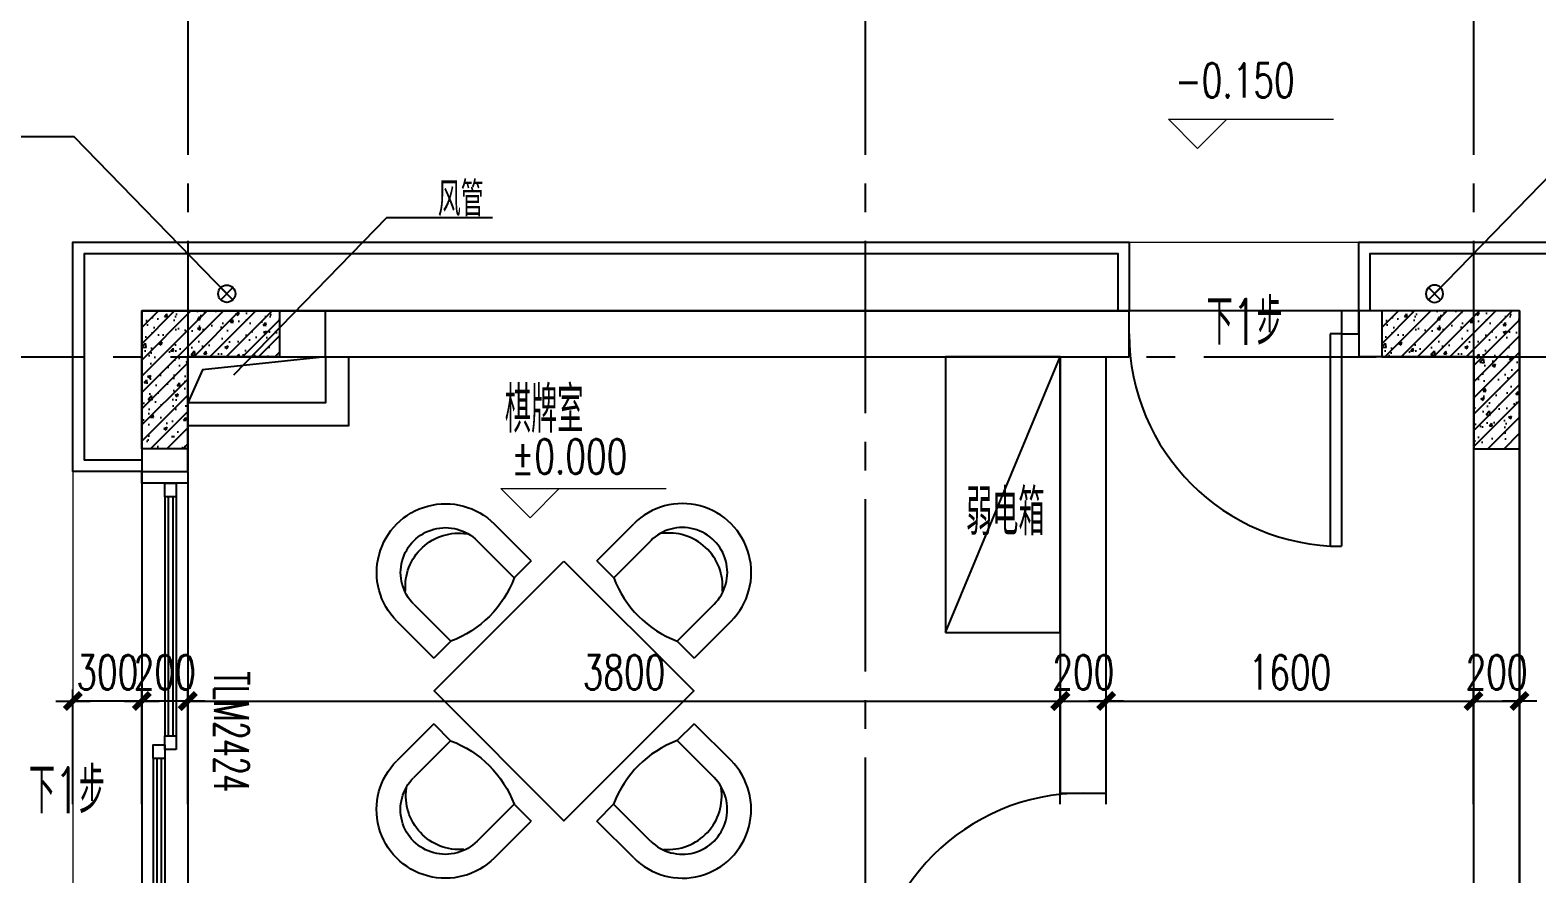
# Model space of a CAD drawing. Extents: x -395226 to -176901, y -140672 to 68263.
# Drawn here: x -328906 to -322344, y 53268 to 56943 of the extents above; entities that cross this region are included whole.
import ezdxf
from ezdxf.enums import TextEntityAlignment as Align

# ---------------------------------------------------------------- set-up
doc = ezdxf.new("R2010")
doc.units = 0
doc.header["$LTSCALE"] = 1000
doc.header["$MEASUREMENT"] = 0
doc.linetypes.add('ACAD_ISO08W100', pattern=[36, 24, -3, 6, -3])
doc.linetypes.add('Plans$0$CENTER2', pattern=[1.125, 0.75, -0.125, 0.125, -0.125])
doc.layers.get('0').update_dxf_attribs({"linetype": 'CONTINUOUS'})
doc.layers.get('Defpoints').update_dxf_attribs({"linetype": 'CONTINUOUS'})
for name, color, linetype in [('A-COLUMN', 1, 'CONTINUOUS'), ('A-COLUMN-hatch', 252, 'CONTINUOUS'), ('A-DIM', 201, 'CONTINUOUS'), ('A-DOTE', 8, 'ACAD_ISO08W100'), ('A-FIN-GRAN', 34, 'CONTINUOUS'), ('A-FUR', 251, 'CONTINUOUS'), ('A-LINE', 8, 'CONTINUOUS'), ('A-NOTE', 150, 'CONTINUOUS'), ('A-RAIN', 6, 'CONTINUOUS'), ('A-TEXT-CN', 31, 'CONTINUOUS'), ('A-WALL', 2, 'CONTINUOUS'), ('A-WINDOW', 4, 'CONTINUOUS'), ('A-WINDOW-TEXT', 93, 'CONTINUOUS'), ('Plans$0$Grid', 9, 'Plans$0$CENTER2')]:
    doc.layers.add(name, color=color, linetype=linetype)
doc.layers.add('A-LEVEL', color=135, linetype='CONTINUOUS', lineweight=0)
doc.layers.add('A-STAIR', color=30, linetype='CONTINUOUS', lineweight=0)
doc.styles.add('_HZTXT', font='tjromans.shx', dxfattribs={"width": 0.7, "bigfont": 'tjhztxt.shx'})
doc.styles.add('DIM_FONT', font='SIMPLEX', dxfattribs={"width": 0.7, "bigfont": 'GBCBIG'})
doc.styles.add('PRC-S', font='tjromans.shx', dxfattribs={"width": 0.7, "bigfont": 'tjhztxt.shx'})
doc.styles.add('TJHZTXT', font='tjromans.shx', dxfattribs={"width": 0.8, "bigfont": 'tjhztxt.shx'})
doc.styles.add('zjz', font='tjromans.shx', dxfattribs={"width": 0.7, "height": 500, "bigfont": 'tjhztxt.shx'})
doc.linetypes.add('Plans$0$BATTING', pattern='A,0.0001,-0.1,[134,ltypeshp.shx,S=0.1,R=0,X=-0.1,Y=0],-0.2,[134,ltypeshp.shx,S=0.1,R=180,X=0.1,Y=0],-0.1', length=0.4001)
doc.dimstyles.new('DIM100', dxfattribs={"dimscale": 100, "dimtxt": 3, "dimasz": 0.01, "dimexe": 1, "dimexo": 1, "dimgap": 1, "dimtad": 1, "dimdec": 0, "dimzin": 0, "dimdsep": 46, "dimtxsty": 'DIM_FONT', "dimblk1": '_DIMX', "dimblk2": '_DIMX', "dimsah": 1, "dimcen": 0.01, "dimclrd": 256, "dimclre": 256, "dimclrt": 7, "dimadec": 0, "dimazin": 0, "dimtfac": 1, "dimtdec": 0, "dimtix": 1, "dimtmove": 2, "dimatfit": 3, "dimldrblk": '_DIMX', "dimfxl": 0, "dimtolj": 1, "dimtzin": 5, "dimarcsym": 0})

# ---------------------------------------------------------------- blocks, each defined once
blk = doc.blocks.new('Grid')
at = {"layer": 'Plans$0$Grid', "color": 8}
for p, q in [((-22498.22963262349, 23319.99999610754), (-22498.22963262349, -15380.00000389246)), ((-19548.22963262349, 23319.99999610754), (-19548.22963262349, -15380.00000389246)), ((-16898.22963262349, 23319.99999610754), (-16898.22963262349, -15380.00000389246)), ((-28198.22963262349, 19439.99999610754), (8601.770367376506, 19439.99999610754))]:
    blk.add_line(p, q, dxfattribs=at)
blk = doc.blocks.new('_DIMX')
blk.add_line((-150, 0), (150, 0))
at = {"const_width": 50}
blk.add_lwpolyline([(-70, -70), (70, 70)], dxfattribs=at)
blk = doc.blocks.new('*D287')
at = {"layer": 'A-DIM', "lineweight": -2}
for p, q in [((-328219.5293783547, 53572.24760619085), (-328219.5293783547, 54070.86098758582)), ((-324419.5293746011, 53572.24760619999), (-324419.5293746011, 54070.86098758582)), ((-328219.0293783547, 54020.86098758582), (-324420.0293746011, 54020.86098758582))]:
    blk.add_line(p, q, dxfattribs=at)
at = {"layer": 'Defpoints', "color": 0}
for p in [(-324419.5293746011, 54020.86098758582), (-328219.5293783547, 53522.24760619085), (-324419.5293746011, 53522.24760619999)]:
    blk.add_point(p, dxfattribs=at)
at = {"layer": 'A-DIM', "lineweight": -2, "xscale": 0.5, "yscale": 0.5, "zscale": 0.5, "rotation": 180}
blk.add_blockref('_DIMX', (-328219.5293783547, 54020.86098758582), dxfattribs=at)
at = {"layer": 'A-DIM', "lineweight": -2, "xscale": 0.5, "yscale": 0.5, "zscale": 0.5}
blk.add_blockref('_DIMX', (-324419.5293746011, 54020.86098758582), dxfattribs=at)
at = {"layer": 'A-DIM', "insert": (-326319.5293764779, 54145.86098758582), "char_height": 150, "attachment_point": 5, "style": 'DIM_FONT'}
blk.add_mtext('\\A1;3800', dxfattribs=at)
blk = doc.blocks.new('*D288')
at = {"layer": 'A-DIM', "lineweight": -2}
for p, q in [((-324419.5293746011, 53572.24760619999), (-324419.5293746011, 54070.86098758582)), ((-324219.529376921, 53572.24760620001), (-324219.529376921, 54070.86098758582)), ((-324420.0293746011, 54020.86098758582), (-324420.5293746011, 54020.86098758582)), ((-324419.5293746011, 54020.86098758582), (-324219.529376921, 54020.86098758582)), ((-324219.029376921, 54020.86098758582), (-324218.529376921, 54020.86098758582))]:
    blk.add_line(p, q, dxfattribs=at)
at = {"layer": 'Defpoints', "color": 0}
for p in [(-324219.529376921, 54020.86098758582), (-324419.5293746011, 53522.24760619999), (-324219.529376921, 53522.24760620001)]:
    blk.add_point(p, dxfattribs=at)
at = {"layer": 'A-DIM', "lineweight": -2, "xscale": 0.5, "yscale": 0.5, "zscale": 0.5}
blk.add_blockref('_DIMX', (-324419.5293746011, 54020.86098758582), dxfattribs=at)
at = {"layer": 'A-DIM', "lineweight": -2, "xscale": 0.5, "yscale": 0.5, "zscale": 0.5, "rotation": 180}
blk.add_blockref('_DIMX', (-324219.529376921, 54020.86098758582), dxfattribs=at)
at = {"layer": 'A-DIM', "insert": (-324319.529375761, 54145.86098758582), "char_height": 150, "attachment_point": 5, "style": 'DIM_FONT'}
blk.add_mtext('\\A1;200', dxfattribs=at)
blk = doc.blocks.new('*D289')
at = {"layer": 'A-DIM', "lineweight": -2}
for p, q in [((-324219.529376921, 53572.24760620001), (-324219.529376921, 54070.86098758582)), ((-322619.5293767868, 53572.24760548476), (-322619.5293767868, 54070.86098758582)), ((-324219.029376921, 54020.86098758582), (-322620.0293767868, 54020.86098758582))]:
    blk.add_line(p, q, dxfattribs=at)
at = {"layer": 'Defpoints', "color": 0}
for p in [(-322619.5293767868, 54020.86098758582), (-324219.529376921, 53522.24760620001), (-322619.5293767868, 53522.24760548476)]:
    blk.add_point(p, dxfattribs=at)
at = {"layer": 'A-DIM', "lineweight": -2, "xscale": 0.5, "yscale": 0.5, "zscale": 0.5, "rotation": 180}
blk.add_blockref('_DIMX', (-324219.529376921, 54020.86098758582), dxfattribs=at)
at = {"layer": 'A-DIM', "lineweight": -2, "xscale": 0.5, "yscale": 0.5, "zscale": 0.5}
blk.add_blockref('_DIMX', (-322619.5293767868, 54020.86098758582), dxfattribs=at)
at = {"layer": 'A-DIM', "insert": (-323419.5293768539, 54145.86098758582), "char_height": 150, "attachment_point": 5, "style": 'DIM_FONT'}
blk.add_mtext('\\A1;1600', dxfattribs=at)
blk = doc.blocks.new('*D290')
at = {"layer": 'A-DIM', "lineweight": -2}
for p, q in [((-322619.5293767868, 53572.24760548476), (-322619.5293767868, 54070.86098758582)), ((-322419.5293748601, 53572.24760620004), (-322419.5293748601, 54070.86098758582)), ((-322620.0293767868, 54020.86098758582), (-322620.5293767868, 54020.86098758582)), ((-322619.5293767868, 54020.86098758582), (-322419.5293748601, 54020.86098758582)), ((-322419.0293748601, 54020.86098758582), (-322418.5293748601, 54020.86098758582))]:
    blk.add_line(p, q, dxfattribs=at)
at = {"layer": 'Defpoints', "color": 0}
for p in [(-322419.5293748601, 54020.86098758582), (-322619.5293767868, 53522.24760548476), (-322419.5293748601, 53522.24760620004)]:
    blk.add_point(p, dxfattribs=at)
at = {"layer": 'A-DIM', "lineweight": -2, "xscale": 0.5, "yscale": 0.5, "zscale": 0.5}
blk.add_blockref('_DIMX', (-322619.5293767868, 54020.86098758582), dxfattribs=at)
at = {"layer": 'A-DIM', "lineweight": -2, "xscale": 0.5, "yscale": 0.5, "zscale": 0.5, "rotation": 180}
blk.add_blockref('_DIMX', (-322419.5293748601, 54020.86098758582), dxfattribs=at)
at = {"layer": 'A-DIM', "insert": (-322519.5293758234, 54145.86098758582), "char_height": 150, "attachment_point": 5, "style": 'DIM_FONT'}
blk.add_mtext('\\A1;200', dxfattribs=at)
blk = doc.blocks.new('*D301')
at = {"layer": 'A-DIM', "lineweight": -2}
for p, q in [((-328419.529378347, 53572.24760622143), (-328419.5293782708, 54070.86098755586)), ((-328219.529378347, 53572.24760619085), (-328219.5293782708, 54070.86098752529)), ((-328420.0293782785, 54020.86098755593), (-328420.5293782785, 54020.86098755601)), ((-328219.5293782785, 54020.86098752529), (-328419.5293782785, 54020.86098755586)), ((-328219.0293782785, 54020.86098752521), (-328218.5293782785, 54020.86098752513))]:
    blk.add_line(p, q, dxfattribs=at)
at = {"layer": 'Defpoints', "color": 0}
for p in [(-328419.5293782785, 54020.86098755586), (-328419.5293783547, 53522.24760622143), (-328219.5293783547, 53522.24760619085)]:
    blk.add_point(p, dxfattribs=at)
at = {"layer": 'A-DIM', "lineweight": -2, "xscale": 0.5, "yscale": 0.5, "zscale": 0.5}
for p, rotation in [((-328419.5293782785, 54020.86098755586), 359.9999999912413), ((-328219.5293782785, 54020.86098752529), 179.9999999912413)]:
    blk.add_blockref('_DIMX', p, dxfattribs=dict(at, rotation=rotation))
at = {"layer": 'A-DIM', "insert": (-328319.5293782593, 54145.86098754057), "char_height": 150, "attachment_point": 5, "rotation": 359.99999999124134, "style": 'DIM_FONT'}
blk.add_mtext('\\A1;200', dxfattribs=at)
blk = doc.blocks.new('*D302')
at = {"layer": 'A-DIM', "lineweight": -2}
for p, q in [((-328719.529378355, 53572.24760619998), (-328719.5293783906, 54070.86098763587)), ((-328419.5293783583, 53572.24760622143), (-328419.5293783939, 54070.86098765732)), ((-328720.0293783871, 54020.86098763583), (-328720.5293783871, 54020.8609876358)), ((-328419.5293783903, 54020.86098765732), (-328719.5293783871, 54020.86098763587)), ((-328419.0293783903, 54020.86098765735), (-328418.5293783903, 54020.86098765739))]:
    blk.add_line(p, q, dxfattribs=at)
at = {"layer": 'Defpoints', "color": 0}
for p in [(-328719.5293783871, 54020.86098763587), (-328719.5293783514, 53522.24760619998), (-328419.5293783547, 53522.24760622143)]:
    blk.add_point(p, dxfattribs=at)
at = {"layer": 'A-DIM', "lineweight": -2, "xscale": 0.5, "yscale": 0.5, "zscale": 0.5}
for p, rotation in [((-328719.5293783871, 54020.86098763587), 4.09655442972501e-09), ((-328419.5293783903, 54020.86098765732), 180.0000000040966)]:
    blk.add_blockref('_DIMX', p, dxfattribs=dict(at, rotation=rotation))
at = {"layer": 'A-DIM', "insert": (-328569.5293783976, 54145.86098764659), "char_height": 150, "attachment_point": 5, "rotation": 4.0965544297250096e-09, "style": 'DIM_FONT'}
blk.add_mtext('\\A1;300', dxfattribs=at)
blk = doc.blocks.new('D10')
for p, q in [((75.00000000023283, 0), (74.99999999988358, 925)), ((125.0000000001164, 0), (124.9999999998254, 923.6476599997841)), ((75.00000000023283, 0), (125.0000000001164, 0))]:
    blk.add_line(p, q)
blk.add_lwpolyline([(75.00000000023283, 0), (0, 0), (0, -99.99999999976717), (75.00000000011642, -99.99999999976717)], close=True)
blk.add_arc((75.00000000023283, 0), 925, 0, 90)
blk = doc.blocks.new('dr-1000_swing')
at = {"layer": 'A-WINDOW', "xscale": -1, "rotation": 270}
blk.add_blockref('D10', (99.99999999976717, -3.783497959375381e-10), dxfattribs=at)
blk = doc.blocks.new('Plans$0$A$C3E076248')
for points in [[(-2369.99991379492, -99.99999992828816), (-2319.99991379492, -99.99999992828816), (-2319.99991379492, -299.9999999282882), (-2369.999953584746, -299.9999999282882)], [(-20, -99.99999999860302), (-2319.99991379492, -99.99999992828816)], [(30, -99.99999999860302), (-20, -99.99999999860302), (-20, -299.999999998603), (30.00003978982568, -299.999999998603)], [(-80, -150.0000000100239), (-1119.99995689746, -149.9999994481345)], [(-79.99999999459715, -165.0000000100239), (-1119.999956892057, -164.9999994481345)], [(-80.00000000540285, -185.0000000100239), (-1119.999956902863, -184.9999994481345)], [(-1219.99995689746, -200.0000004954705), (-2259.99991379492, -199.9999999335811)], [(-1219.999956892057, -215.0000004954705), (-2259.999913789517, -214.9999999335811)], [(-1219.999956902863, -235.0000004954705), (-2259.999913800323, -234.9999999335811)], [(-1219.99995689746, -250.0000004954705), (-2259.99991379492, -249.9999999335811)], [(-80, -200.0000000100239), (-1119.99995689746, -199.9999994481345)], [(-20, -299.999999998603), (-2319.99991379492, -299.9999999282882)]]:
    blk.add_lwpolyline(points)
for points in [[(-1179.99995689746, -149.9999994428416), (-1179.99995689746, -199.9999994428416), (-1179.99995689746, -199.9999994428416), (-1119.99995689746, -199.9999994428416), (-1119.99995689746, -149.9999994428416)], [(-80, -149.999999998603), (-80, -199.999999998603), (-80, -199.999999998603), (-20, -199.999999998603), (-20, -149.999999998603)], [(-2319.99991379492, -199.9999999282882), (-2319.99991379492, -249.9999999282882), (-2319.99991379492, -249.9999999282882), (-2259.99991379492, -249.9999999282882), (-2259.99991379492, -199.9999999282882)], [(-1219.99995689746, -200.0000004840496), (-1219.99995689746, -250.0000004840496), (-1219.99995689746, -250.0000004840496), (-1159.99995689746, -250.0000004840496), (-1159.99995689746, -200.0000004840496)]]:
    blk.add_lwpolyline(points, close=True)
blk = doc.blocks.new('Columes')
at = {"layer": 'A-COLUMN-hatch'}
h = blk.add_hatch(dxfattribs=at)
h.set_pattern_fill('钢筋混凝土', color=256, scale=20, style=0)
h.set_pattern_definition([(45, (-14179.38219808042, 29840.00000543892), (-35.35533905932737, 35.35533905932738), []), (50, (-14179.38219808042, 29840.00000543892), (143.4520365201507, -12.55042699651902), [15, -165]), (355, (-14179.38219808042, 29840.00000543892), (-27.7502667226, 150.4384267400024), [12, -132]), (100.4514, (-14167.42786208042, 29838.95413743892), (115.7018763428043, 137.8879084121907), [12.748038, -140.2284224]), (46.18420000000001, (-14179.38219808042, 29880.00000543892), (213.4482097251289, -33.10380286580362), [22.5, -247.5]), (96.6356, (-14161.59484908042, 29877.24134403892), (186.9325411097407, 194.8235741800883), [19.1220576, -210.3426]), (351.1842, (-14179.38219808042, 29880.00000543892), (186.9323890267254, 194.8237201850649), [18, -198]), (21, (-14159.38219808042, 29870.00000543892), (119.3814104236923, -80.52377813306776), [15, -165]), (326.0000000000001, (-14159.38219808042, 29870.00000543892), (48.66306638431634, 145.0300090093706), [12, -132]), (71.4514, (-14149.43375148042, 29863.28968423892), (168.044525716298, 64.50609934199048), [12.748038, -140.2284224]), (37.50000000000001, (-14179.38219808042, 29840.00000543892), (2.431971063458134, 66.5787707662623), [0, -130.4, 0, -134, 0, -132.5]), (7.499999999999999, (-14179.38219808042, 29840.00000543892), (52.61390748842972, 78.88234237647205), [0, -76.39999999999999, 0, -127.4, 0, -50.5]), (327.5, (-14223.98219808042, 29840.00000543892), (106.7644872344818, -4.51097434687596), [0, -50, 0, -156, 0, -207]), (317.5, (-14243.98219808042, 29840.00000543892), (116.6372338684772, 20.02099646646353), [0, -65, 0, -103.6, 0, -147])])
h.paths.add_polyline_path([(-13979.3821978718, 29840.00000548363), (-14179.38219791651, 29840.00000543892), (-14179.38219808042, 30440.00000561774), (-13579.38219793141, 30440.00000561774), (-13579.38219796121, 30240.00000566244), (-13979.38219799101, 30240.00000561774)])
h = blk.add_hatch(dxfattribs=at)
h.set_pattern_fill('钢筋混凝土', color=256, scale=20, style=0)
h.set_pattern_definition([(45, (-8779.382197961211, 29840.0000070855), (-35.35533905932737, 35.35533905932738), []), (50, (-8779.382197961211, 29840.0000070855), (143.4520365201507, -12.55042699651902), [15, -165]), (355, (-8779.382197961211, 29840.0000070855), (-27.7502667226, 150.4384267400024), [12, -132]), (100.4514, (-8767.42786196121, 29838.9541390855), (115.7018763428043, 137.8879084121907), [12.748038, -140.2284224]), (46.18420000000001, (-8779.382197961211, 29880.0000070855), (213.4482097251289, -33.10380286580362), [22.5, -247.5]), (96.6356, (-8761.594848961211, 29877.2413456855), (186.9325411097407, 194.8235741800883), [19.1220576, -210.3426]), (351.1842, (-8779.382197961211, 29880.0000070855), (186.9323890267254, 194.8237201850649), [18, -198]), (21, (-8759.382197961211, 29870.0000070855), (119.3814104236923, -80.52377813306776), [15, -165]), (326.0000000000001, (-8759.382197961211, 29870.0000070855), (48.66306638431634, 145.0300090093706), [12, -132]), (71.4514, (-8749.433751361212, 29863.2896858855), (168.044525716298, 64.50609934199048), [12.748038, -140.2284224]), (37.50000000000001, (-8779.382197961211, 29840.0000070855), (2.431971063458134, 66.5787707662623), [0, -130.4, 0, -134, 0, -132.5]), (7.499999999999999, (-8779.382197961211, 29840.0000070855), (52.61390748842972, 78.88234237647205), [0, -76.39999999999999, 0, -127.4, 0, -50.5]), (327.5, (-8823.982197961212, 29840.0000070855), (106.7644872344818, -4.51097434687596), [0, -50, 0, -156, 0, -207]), (317.5, (-8843.982197961212, 29840.0000070855), (116.6372338684772, 20.02099646646353), [0, -65, 0, -103.6, 0, -147])])
h.paths.add_polyline_path([(-8378.746351495385, 29840.00000714511), (-8179.382197976112, 29840.0000070855), (-8179.382197752595, 30440.00000727922), (-8779.382197931409, 30440.00000727922), (-8779.382197961211, 30240.00000400096), (-8378.74635142088, 30240.00000398606)])
for points in [[(-13979.3821978718, 29840.00000548363), (-14179.38219791651, 29840.00000543892), (-14179.38219808042, 30440.00000561774), (-13579.38219793141, 30440.00000561774), (-13579.38219796121, 30240.00000566244), (-13979.38219799101, 30240.00000561774), (-13979.38219796121, 29840.00000551343)], [(-8378.746351495385, 29840.00000714511), (-8179.382197976112, 29840.0000070855), (-8179.382197752595, 30440.00000727922), (-8779.382197931409, 30440.00000727922), (-8779.382197961211, 30240.00000400096), (-8378.74635142088, 30240.00000398606), (-8378.746351391077, 29840.00000716001)]]:
    blk.add_lwpolyline(points)
blk = doc.blocks.new('Plans$0$A$C0F5C78B5')
for p, q in [((42.31070862941124, 676.2000040870807), (42.31070862941124, 558.6000040870786)), ((42.31070862941124, 117.6000040870749), (42.31070862941124, 4.087072738911957e-06))]:
    blk.add_line(p, q)
for points in [[(42.31070862941124, 676.2000040870807), (299.1887445817702, 676.2000040870807)], [(42.31070862941124, 558.6000040870786), (299.1887445817702, 558.6000040870786)], [(299.1887445817702, 117.6000040870749), (42.31070862941124, 117.6000040870749)], [(299.1887445817702, 4.087072738911957e-06), (42.31070862941124, 4.087072738911957e-06)]]:
    blk.add_lwpolyline(points)
for centre, radius, start, end in [((299.1887445817702, 338.1000040870858), 338.1, 270.0000000000001, 90.00000000000026), ((528.3269904627014, 338.1000040870858), 533.6966143859765, 155.5967505115077, 204.4032494884926), ((299.1887445817702, 338.1000040870858), 220.5, 270.0000000000001, 90.00000000000026), ((203.3172694064524, 335.4419642766916), 263.2903280578943, 310.2955113677203, 53.65286437755682)]:
    blk.add_arc(centre, radius, start, end)
blk = doc.blocks.new('Plans$0$A$C21847C56')
blk.add_lwpolyline([(816.0039399964735, 250.3167225005454), (1381.689364945749, 816.0021474498208), (816.0039399964735, 1381.687572399096), (250.3185150471982, 816.0021474498208)], close=True)
at = {"linetype": 'Continuous', "yscale": 0.886671177528776, "zscale": 0.8866711775287761}
for p, xscale, rotation in [((699.3471871481743, 1356.616832427389), 0.886671177528776, 135), ((932.2706244059373, 1355.892559290747), -0.886671177528776, 225), ((276.1135281557217, 699.7354630405316), 0.886671177528776, 225), ((1356.618624974042, 699.3453946014633), -0.886671177528776, 135)]:
    blk.add_blockref('Plans$0$A$C0F5C78B5', p, dxfattribs=dict(at, xscale=xscale, rotation=rotation))
blk = doc.blocks.new('A$C27EA7CCC')
at = {"layer": 'A-LEVEL', "linetype": 'ByBlock'}
blk.add_lwpolyline([(1018.234708527627, 509.1178301798936), (509.1178260549204, 0.0009477071580477059), (0.0009435822139494121, 509.1178301798936), (2880.000943663646, 509.1178301798936)], dxfattribs=at)
at = {"layer": 'A-LEVEL', "style": 'zjz', "width": 0.7}
for tag, p in [('-6.000（建筑）', (3635.411589277443, 1345.731099795958)), ('-6.300（结构）', (3635.411589277443, 644.9960012989468))]:
    blk.add_attdef(tag, text='', height=600, dxfattribs=at).set_placement(p, align=Align.RIGHT)
blk = doc.blocks.new('RAIN PIPE@100x100')
for p, q in [((-26.51650429448637, -26.51650429449728), (26.51650429448637, 26.51650429449728)), ((-26.51650429448637, 26.51650429449728), (26.51650429448637, -26.51650429449728))]:
    blk.add_line(p, q)
blk.add_circle((0, 0), 37.5)

msp = doc.modelspace()

# ---------------------------------------------------------------- linework, layer by layer
at = {"layer": 'A-FIN-GRAN'}
for points in [[(-328419.52937287, 55019.81241587801), (-328719.52937287, 55019.81241587801), (-328719.52937287, 56019.81241587801), (-324119.5293747282, 56019.81241587801), (-324119.5293747282, 55719.81240643798)], [(-323119.5293748601, 55719.81241092426), (-323119.5293748601, 56019.81241587801), (-322119.52937287, 56019.81241587801), (-322119.52937287, 51069.81241587801)], [(-328419.52937287, 55069.81241587801), (-328669.52937287, 55069.81241587801), (-328669.52937287, 55969.81241587801), (-324169.5293747282, 55969.81241587801), (-324169.5293747282, 55719.81240643798)], [(-323069.5293748601, 55719.81241092426), (-323069.5293748601, 55969.81241587801), (-322169.52937287, 55969.81241587801), (-322169.52937287, 51069.81241587801)]]:
    msp.add_lwpolyline(points, dxfattribs=at)
at = {"layer": 'A-LINE', "linetype": 'Plans$0$BATTING'}
msp.add_line((-327619.5293776064, 55519.81241651623), (-327619.5293776064, 55719.81240643799), dxfattribs=at)
at = {"layer": 'A-LINE'}
for points in [[(-327619.5293776064, 55519.81241651623), (-327619.5293776064, 55319.81241651623), (-328219.5293776213, 55319.81241647153)], [(-327519.5293776064, 55519.81241651623), (-327519.5293776064, 55219.81241652368), (-328219.5293776139, 55219.81241647153)], [(-327619.5293776064, 55519.81240643798), (-328155.620425564, 55463.04930655891), (-328219.52937287, 55319.81241647153)], [(-324919.5293741738, 54319.81240633367), (-324419.5293741738, 55519.81240631877)]]:
    msp.add_lwpolyline(points, dxfattribs=at)
msp.add_lwpolyline([(-324919.5293741738, 54319.81240633367), (-324419.5293741738, 54319.81240631877), (-324419.5293741738, 55519.81240631877), (-324919.5293741738, 55519.81240633367)], close=True, dxfattribs=at)
at = {"layer": 'A-NOTE'}
for points in [[(-329662.0674179521, 56479.49448522563), (-328715.8182703648, 56479.49448524298), (-328049.5293728769, 55794.81241092026)], [(-321176.991327795, 56479.49448522959), (-322123.2404753822, 56479.49448524693), (-322789.5293728701, 55794.81241092422)], [(-326892.2702260255, 56125.24981278328), (-327353.2404778043, 56125.24981280063), (-328019.5293752922, 55440.56773847791)]]:
    msp.add_lwpolyline(points, dxfattribs=at)
at = {"layer": 'A-STAIR'}
for p, q in [((-324119.5293747282, 56019.81241587801), (-323119.5293748601, 56019.81241587801)), ((-328719.52937287, 55019.81241587801), (-328719.5293748601, 52619.81241092428))]:
    msp.add_line(p, q, dxfattribs=at)
at = {"layer": 'A-STAIR', "linetype": 'Continuous', "lineweight": 13}
for points in [[(-323604.3884634551, 55712.88761950062, 0, 0, 0), (-323604.3884634551, 55712.88761950062, 0, 0, 0), (-323604.3884625476, 56062.88761914329, 40, 0, 0), (-323604.3884625488, 56212.88761914329, 0, 0, 0)], [(-328569.5293740437, 53466.82003326039, 0, 0, 0), (-328569.5293740437, 53466.82003326039, 0, 0, 0), (-328869.5293736864, 53466.82003416785, 40, 0, 0), (-329019.5293736864, 53466.82003416662, 0, 0, 0)]]:
    msp.add_lwpolyline(points, format="xyseb", dxfattribs=at)
at = {"layer": 'A-WALL'}
for p, q in [((-328419.5293728701, 55719.81240643798), (-328419.52937287, 55019.81241587801)), ((-328419.5293728701, 55719.81240643798), (-324119.5293747408, 55719.81240643798)), ((-324119.5293747282, 55519.81240643798), (-324119.5293747408, 55719.81240643798)), ((-323119.5293748601, 55719.81241092426), (-323119.5293748601, 55519.81241092428)), ((-322419.5293748601, 55719.81241092428), (-323119.5293748601, 55719.81241092426)), ((-322419.5293748601, 55719.81241092428), (-322419.5293748601, 51119.81240631263)), ((-328219.52937287, 55519.81240643798), (-324419.5293746477, 55519.812406438)), ((-328219.52937287, 55019.81241587804), (-328219.52937287, 55519.81240643798)), ((-324419.5293746477, 55519.812406438), (-324419.5293746011, 53619.81240951079)), ((-324219.5293747281, 55519.81240643798), (-324119.5293747282, 55519.81240643798)), ((-324219.5293746011, 53619.81240951085), (-324219.5293747281, 55519.81240643798)), ((-322619.5293748601, 55519.81241092428), (-323119.5293748601, 55519.81241092428)), ((-322619.5293748601, 55519.81241092428), (-322619.5293748602, 52519.81241258366)), ((-328419.52937287, 55019.81241587801), (-328219.52937287, 55019.81241587804)), ((-324419.5293746011, 53619.81240951079), (-324219.5293746011, 53619.81240951085))]:
    msp.add_line(p, q, dxfattribs=at)
at = {"layer": 'Defpoints', "color": 6}
msp.add_lwpolyline([(-312269.5293752297, 52319.81240980745), (-316669.5293752296, 52319.81240980593), (-316669.5293752296, 51119.81240980593), (-322419.5293748601, 51119.81240631263), (-322419.5293748601, 55719.81241092428), (-328419.5293728701, 55719.81240643798), (-328419.5293748602, 47319.81241092451), (-327969.5293748602, 47319.81241092451), (-327969.5293752297, 25179.81240980745)], dxfattribs=at)

# ---------------------------------------------------------------- block references
at = {"layer": 'A-COLUMN'}
msp.add_blockref('Columes', (-314240.1471796452, 25279.81241085379), dxfattribs=at)
at = {"layer": 'A-DOTE'}
msp.add_blockref('Grid', (-305721.2997426062, 36079.81241369991), dxfattribs=at)
at = {"layer": 'A-FUR', "xscale": -1, "rotation": 180.0000000266804}
msp.add_blockref('Plans$0$A$C21847C56', (-327397.2479070043, 54880.6431469941), dxfattribs=at)
at = {"layer": 'A-LEVEL', "linetype": 'ByBlock'}
ref = msp.add_blockref('A$C27EA7CCC', (-323948.9396107798, 56427.77297466085), dxfattribs=dict(at, xscale=0.25, yscale=0.25, zscale=0.25))
ref.add_attrib('-6.000（建筑）', '-0.150', dxfattribs={"height": 150, "style": 'TJHZTXT', "width": 0.7}).set_placement((-323398.4084966403, 56649.02649241805), align=Align.RIGHT)
ref = msp.add_blockref('A$C27EA7CCC', (-326855.9834358337, 54818.66214455036), dxfattribs=dict(at, xscale=0.25, yscale=0.25, zscale=0.25))
ref.add_attrib('-6.000（建筑）', '%%p0.000', dxfattribs={"height": 150, "style": 'TJHZTXT', "width": 0.7}).set_placement((-326305.4523216942, 55011.0695084614), align=Align.RIGHT)
at = {"layer": 'A-RAIN', "rotation": 180}
msp.add_blockref('RAIN PIPE@100x100', (-328049.52937287, 55794.81241092422), dxfattribs=at)
at = {"layer": 'A-RAIN', "xscale": -1, "rotation": 180}
msp.add_blockref('RAIN PIPE@100x100', (-322789.5293728701, 55794.81241092422), dxfattribs=at)
at = {"layer": 'A-WINDOW', "ltscale": 15, "xscale": -1, "rotation": 90}
msp.add_blockref('dr-1000_swing', (-323119.5293821126, 55719.81241681427), dxfattribs=at)
at = {"layer": 'A-WINDOW', "xscale": -1, "rotation": 270}
msp.add_blockref('Plans$0$A$C3E076248', (-328119.5293735556, 54989.81242640076), dxfattribs=at)
at = {"layer": 'A-WINDOW', "ltscale": 15, "xscale": -1}
msp.add_blockref('dr-1000_swing', (-324219.5293776381, 52619.81240955775), dxfattribs=at)

# ---------------------------------------------------------------- texts
at = {"layer": 'A-NOTE', "style": 'PRC-S', "width": 0.7}
msp.add_text('风管', height=150, rotation=3.335092202405576e-09, dxfattribs=at).set_placement((-327130.4407734777, 56132.27591573088))
at = {"layer": 'A-TEXT-CN', "linetype": 'Continuous', "lineweight": 13, "style": 'PRC-S', "width": 0.6}
for s, p in [('下1步', (-323781.922353115, 55572.15349971877)), ('棋牌室 ', (-326838.5000600524, 55190.02642684954)), ('弱电箱 ', (-324830.139501268, 54742.96667393344)), ('下1步', (-328910.9029919569, 53531.71332788088))]:
    msp.add_text(s, height=200, dxfattribs=at).set_placement(p)
at = {"layer": 'A-WINDOW-TEXT', "style": '_HZTXT', "oblique": 0.6, "width": 0.6}
msp.add_text('TLM2424', height=150, rotation=270, dxfattribs=at).set_placement((-328104.015569716, 54152.54974209678))

# ---------------------------------------------------------------- dimensions: what is measured, and where the dimension line sits
at = {"layer": 'A-DIM'}
for p1, p2, distance, picture, middle in [((-328419.5293783547, 53522.24760622143), (-328719.5293783514, 53522.24760619998), -498.6133814358909, '*D302', (-328569.5293783976, 54145.86098764659)), ((-328219.5293783547, 53522.24760619085), (-328419.5293783547, 53522.24760622143), -498.61338133443496, '*D301', (-328319.5293782593, 54145.86098754057)), ((-328219.5293783547, 53522.24760619085), (-324419.5293746011, 53522.24760619999), 498.6133813858251, '*D287', (-326319.5293764779, 54145.86098758582)), ((-324419.5293746011, 53522.24760619999), (-324219.529376921, 53522.24760620001), 498.6133813858032, '*D288', (-324319.529375761, 54145.86098758582)), ((-324219.529376921, 53522.24760620001), (-322619.5293767868, 53522.24760548476), 498.61338210105896, '*D289', (-323419.5293768539, 54145.86098758582)), ((-322619.5293767868, 53522.24760548476), (-322419.5293748601, 53522.24760620004), 498.6133813857741, '*D290', (-322519.5293758234, 54145.86098758582))]:
    dim = msp.add_aligned_dim(p1=p1, p2=p2, distance=distance, dimstyle='DIM100', override={"dimscale": 50, "dimclrt": 256}, dxfattribs=at)
    dim.commit()
    dim.dimension.update_dxf_attribs({"geometry": picture, "text_midpoint": middle})

doc.saveas('drawing.dxf')
